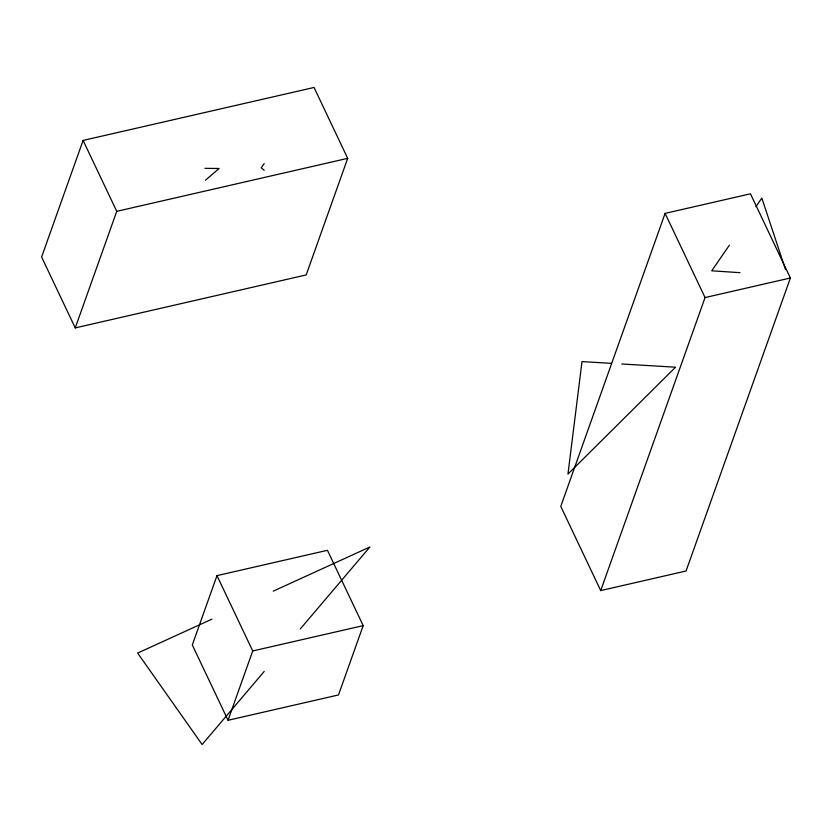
<?xml version="1.0" encoding="UTF-8"?>
<svg xmlns="http://www.w3.org/2000/svg" width="832" height="832" viewBox="0 0 832 832"><rect width="100%" height="100%" fill="white"/><g stroke="black" fill="none" stroke-linecap="round" stroke-linejoin="round"><path stroke-width="1.25" d="M83.106 140.431L41.6 257.015L75.244 327.902L306.176 274.934L347.693 158.35L314.049 87.464L83.106 140.431L116.75 211.328L75.244 327.902M216.986 575.64L192.306 644.956L228.051 720.283L338.499 694.949L363.178 625.633L327.434 550.306L216.986 575.64L252.73 650.967L228.051 720.283M665.101 213.387L560.768 506.397L600.714 590.585L686.067 571.002L790.4 277.992L750.454 193.804L665.101 213.387L705.058 297.565L600.714 590.585M264.181 163.571L261.238 167.846L264.212 170.258M729.414 245.149L711.724 270.806L740.002 272.678M755.945 206.658L761.842 198.099L785.533 269.651M264.202 671.445L202.134 744.536L137.644 653.078L211.921 619.154M300.269 628.971L369.897 546.988L273.229 591.157M205.4 180.253L219.107 168.48L204.953 168.355M116.75 211.328L347.693 158.35M705.058 297.565L790.4 277.992M252.73 650.967L363.178 625.633M611.478 363.366L582.005 361.598L567.965 474.074L675.542 367.203L621.733 363.979"/></g></svg>
